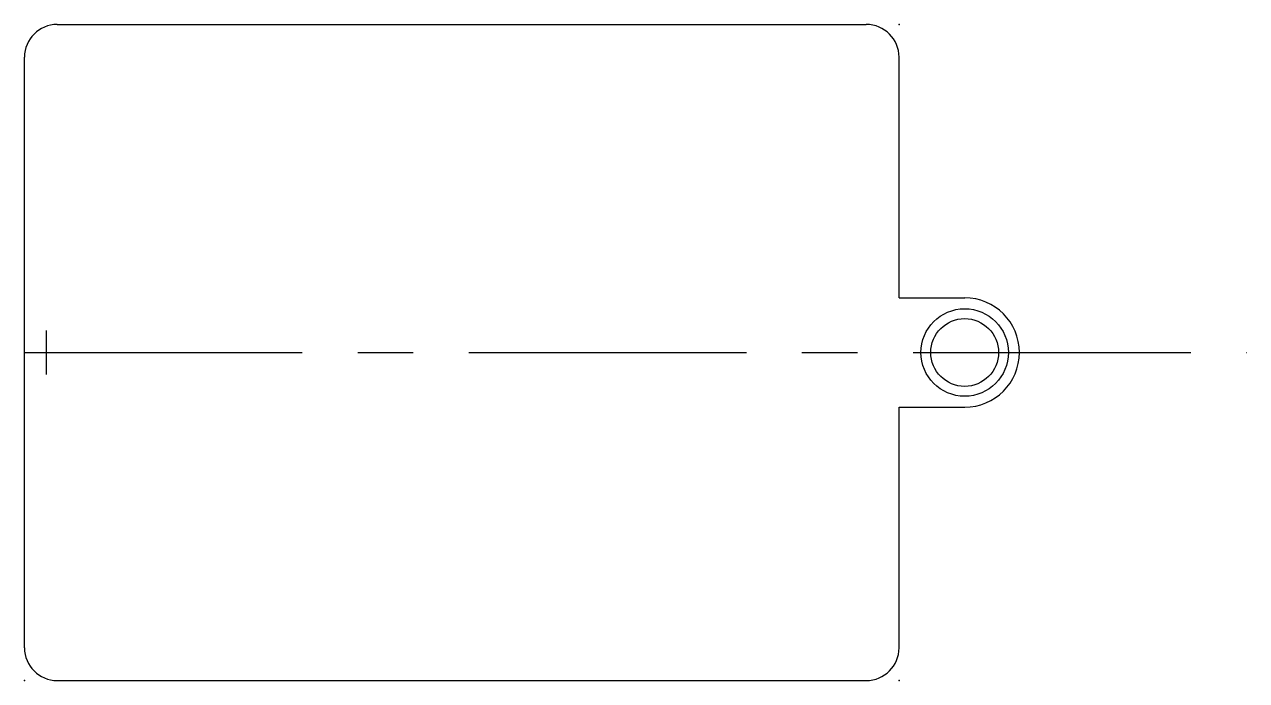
# Model space of a CAD drawing. Header units: millimetres. Extents: x 0 to 55.9, y 0 to 30.
import ezdxf

# ---------------------------------------------------------------- set-up
doc = ezdxf.new("R2010")
doc.units = ezdxf.units.MM
doc.header["$PDSIZE"] = -1
doc.linetypes.add('CENTERX2', pattern=[20.32, 12.7, -2.54, 2.54, -2.54])

msp = doc.modelspace()

# ---------------------------------------------------------------- linework, layer by layer
at = {"color": 7, "linetype": 'Continuous'}
for p, q in [((1.5, 30), (38.5, 30)), ((0, 1.5), (0, 28.5)), ((40, 17.5), (40, 28.5)), ((40, 17.5), (43, 17.5)), ((1, 16), (1, 14)), ((40, 1.5), (40, 12.5)), ((40, 12.5), (43, 12.5)), ((1.5, 0), (38.5, 0))]:
    msp.add_line(p, q, dxfattribs=at)
at = {"color": 7, "linetype": 'CENTERX2'}
msp.add_line((0, 15), (55.891, 15), dxfattribs=at)
at = {"color": 7, "linetype": 'Continuous'}
for radius in [2, 1.55]:
    msp.add_circle((43, 15), radius, dxfattribs=at)
for centre, radius, start, end in [((1.5, 28.5), 1.5, 90, 180), ((38.5, 28.5), 1.5, 0, 90), ((43, 15), 2.5, 270, 90), ((1.5, 1.5), 1.5, 180, 270), ((38.5, 1.5), 1.5, 270, 0)]:
    msp.add_arc(centre, radius, start, end, dxfattribs=at)
for p in [(40, 30), (0, 0), (40, 0)]:
    msp.add_point(p, dxfattribs=at)

doc.saveas('drawing.dxf')
